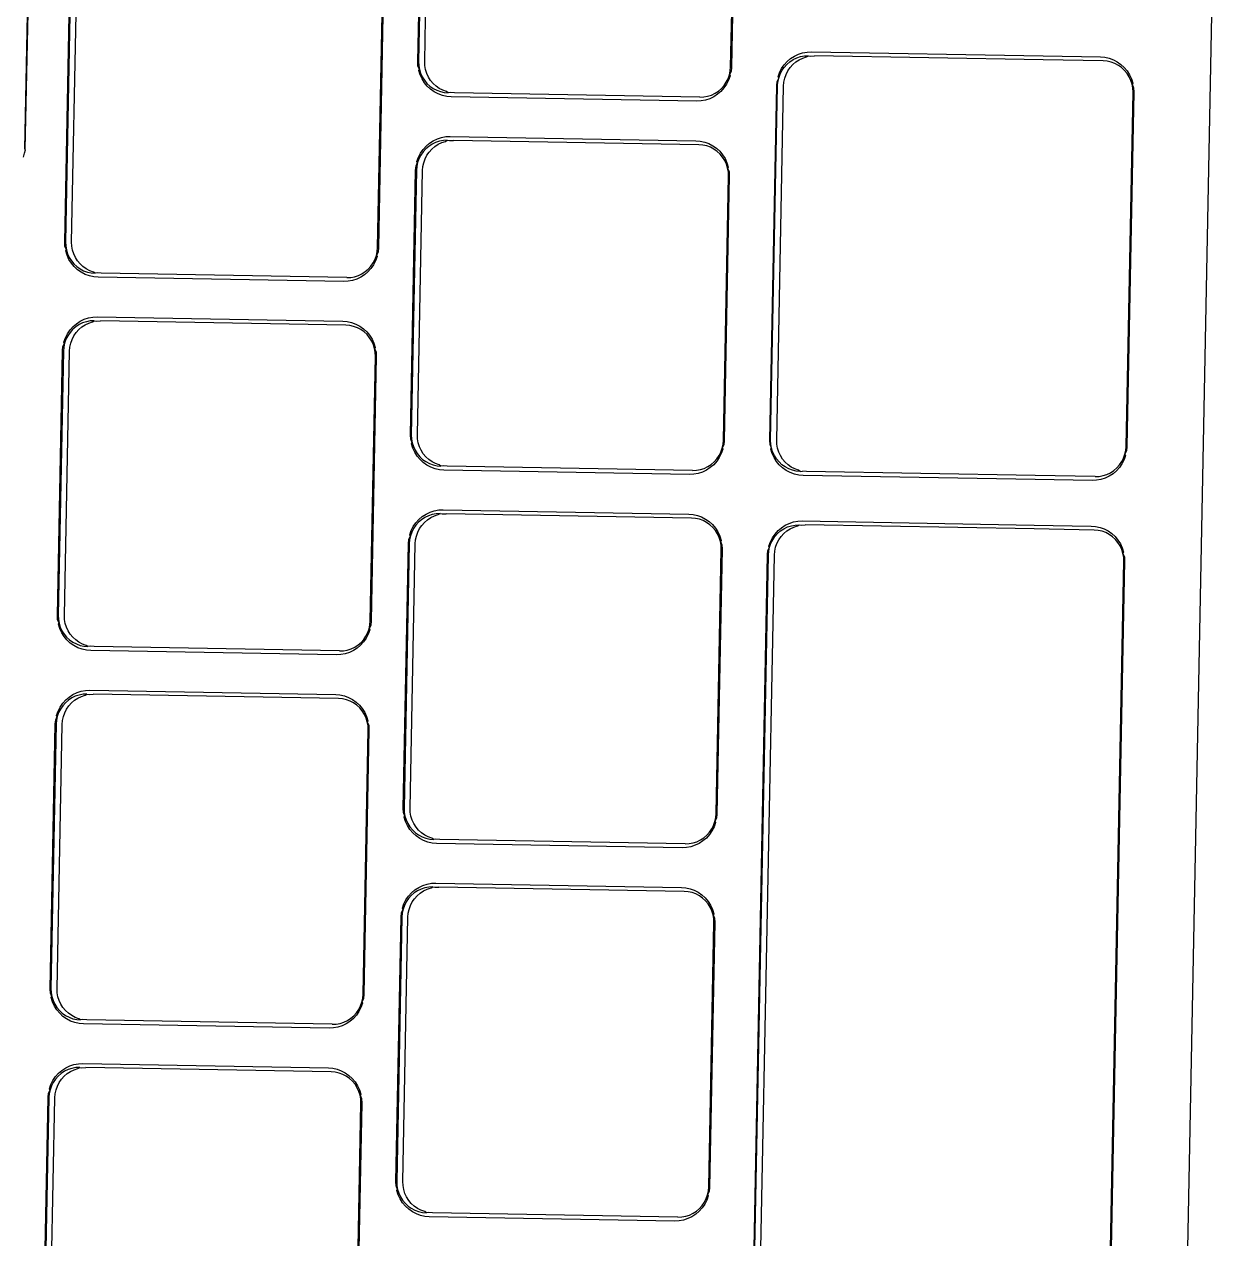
# Model space of a CAD drawing. Header units: millimetres. Extents: x 44692 to 174433, y -26273 to 14445.
# Drawn here: x 148827.9 to 148881.8, y -16442.6 to -16388.3 of the extents above; entities that cross this region are included whole.
import ezdxf

# ---------------------------------------------------------------- set-up
doc = ezdxf.new("R2010")
doc.units = ezdxf.units.MM
doc.header["$LTSCALE"] = 100
doc.layers.add('Muebles', color=112, linetype='Continuous')

msp = doc.modelspace()

# ---------------------------------------------------------------- linework, layer by layer
at = {"layer": 'Muebles'}
for p, q in [((148881.792, -16341.728), (148877.189, -16577.878)), ((148845.446, -16389.993), (148845.676, -16378.176)), ((148845.711, -16378.182), (148845.481, -16389.988)), ((148845.754, -16389.992), (148845.984, -16378.187)), ((148859.683, -16378.423), (148859.453, -16390.24)), ((148859.418, -16390.233), (148859.648, -16378.428)), ((148827.894, -16393.904), (148828.124, -16382.099)), ((148828.159, -16382.113), (148827.894, -16393.904)), ((148829.68, -16398.055), (148829.911, -16386.238)), ((148829.945, -16386.245), (148829.715, -16398.05)), ((148829.988, -16398.055), (148830.219, -16386.25)), ((148843.652, -16398.296), (148843.882, -16386.491)), ((148843.917, -16386.485), (148843.687, -16398.303)), ((148862.095, -16389.861), (148862.263, -16389.752)), ((148862.263, -16389.752), (148862.443, -16389.665)), ((148862.368, -16389.828), (148862.537, -16389.773)), ((148862.443, -16389.665), (148862.633, -16389.603)), ((148862.537, -16389.773), (148862.711, -16389.741)), ((148862.633, -16389.603), (148862.829, -16389.567)), ((148862.641, -16389.833), (148862.81, -16389.778)), ((148862.711, -16389.741), (148862.888, -16389.732)), ((148862.81, -16389.778), (148862.888, -16389.732)), ((148862.829, -16389.567), (148863.022, -16389.558)), ((148862.888, -16389.732), (148862.984, -16389.746)), ((148862.984, -16389.746), (148863.161, -16389.737)), ((148863.022, -16389.558), (148873.378, -16389.741)), ((148873.374, -16389.917), (148863.161, -16389.737)), ((148873.378, -16389.741), (148875.933, -16389.786)), ((148875.933, -16389.786), (148876.126, -16389.802)), ((148876.126, -16389.802), (148876.32, -16389.845)), ((148845.455, -16390.19), (148845.446, -16389.993)), ((148845.52, -16390.344), (148845.455, -16390.19)), ((148845.481, -16389.988), (148845.489, -16390.167)), ((148845.489, -16390.167), (148845.52, -16390.344)), ((148845.49, -16390.39), (148845.52, -16390.344)), ((148845.52, -16390.344), (148845.574, -16390.515)), ((148845.762, -16390.172), (148845.754, -16389.992)), ((148845.793, -16390.349), (148845.762, -16390.172)), ((148845.847, -16390.52), (148845.793, -16390.349)), ((148859.403, -16390.412), (148859.418, -16390.233)), ((148859.453, -16390.24), (148859.436, -16390.436)), ((148861.602, -16390.489), (148861.694, -16390.309)), ((148861.694, -16390.309), (148861.808, -16390.142)), ((148861.704, -16390.398), (148861.805, -16390.251)), ((148861.805, -16390.251), (148861.924, -16390.118)), ((148861.808, -16390.142), (148861.942, -16389.992)), ((148861.924, -16390.118), (148862.059, -16390.002)), ((148861.942, -16389.992), (148862.095, -16389.861)), ((148861.977, -16390.403), (148862.078, -16390.255)), ((148862.059, -16390.002), (148862.208, -16389.904)), ((148862.078, -16390.255), (148862.197, -16390.122)), ((148862.197, -16390.122), (148862.332, -16390.006)), ((148862.208, -16389.904), (148862.368, -16389.828)), ((148862.332, -16390.006), (148862.481, -16389.909)), ((148862.481, -16389.909), (148862.641, -16389.833)), ((148876.06, -16389.965), (148873.374, -16389.917)), ((148876.237, -16389.98), (148876.06, -16389.965)), ((148876.409, -16390.018), (148876.237, -16389.98)), ((148876.32, -16389.845), (148876.507, -16389.913)), ((148876.576, -16390.078), (148876.409, -16390.018)), ((148876.507, -16389.913), (148876.684, -16390.006)), ((148876.733, -16390.161), (148876.576, -16390.078)), ((148876.684, -16390.006), (148876.848, -16390.121)), ((148876.878, -16390.263), (148876.733, -16390.161)), ((148876.848, -16390.121), (148876.995, -16390.258)), ((148877.008, -16390.384), (148876.878, -16390.263)), ((148876.995, -16390.258), (148877.124, -16390.412)), ((148845.55, -16390.583), (148845.49, -16390.39)), ((148845.635, -16390.766), (148845.55, -16390.583)), ((148845.574, -16390.515), (148845.649, -16390.677)), ((148845.743, -16390.937), (148845.635, -16390.766)), ((148845.649, -16390.677), (148845.744, -16390.828)), ((148845.744, -16390.828), (148845.858, -16390.966)), ((148845.922, -16390.682), (148845.847, -16390.52)), ((148846.017, -16390.833), (148845.922, -16390.682)), ((148846.131, -16390.97), (148846.017, -16390.833)), ((148859.223, -16390.917), (148859.305, -16390.757)), ((148859.325, -16390.826), (148859.234, -16391.006)), ((148859.305, -16390.757), (148859.365, -16390.588)), ((148859.393, -16390.635), (148859.325, -16390.826)), ((148859.365, -16390.588), (148859.403, -16390.412)), ((148859.436, -16390.436), (148859.365, -16390.588)), ((148859.365, -16390.588), (148859.393, -16390.635)), ((148861.474, -16391.075), (148861.491, -16390.879)), ((148861.491, -16390.879), (148861.562, -16390.727)), ((148861.509, -16391.082), (148861.524, -16390.903)), ((148861.524, -16390.903), (148861.562, -16390.727)), ((148861.534, -16390.68), (148861.602, -16390.489)), ((148861.562, -16390.727), (148861.534, -16390.68)), ((148861.562, -16390.727), (148861.622, -16390.558)), ((148861.622, -16390.558), (148861.704, -16390.398)), ((148861.797, -16390.907), (148861.835, -16390.732)), ((148861.835, -16390.732), (148861.895, -16390.563)), ((148861.895, -16390.563), (148861.977, -16390.403)), ((148877.122, -16390.521), (148877.008, -16390.384)), ((148877.218, -16390.672), (148877.122, -16390.521)), ((148877.124, -16390.412), (148877.231, -16390.583)), ((148877.293, -16390.834), (148877.218, -16390.672)), ((148877.231, -16390.583), (148877.316, -16390.766)), ((148877.346, -16391.006), (148877.293, -16390.834)), ((148877.316, -16390.766), (148877.377, -16390.96)), ((148845.871, -16391.092), (148845.743, -16390.937)), ((148845.858, -16390.966), (148845.989, -16391.086)), ((148846.019, -16391.228), (148845.871, -16391.092)), ((148845.989, -16391.086), (148846.134, -16391.189)), ((148846.182, -16391.343), (148846.019, -16391.228)), ((148846.262, -16391.091), (148846.131, -16390.97)), ((148846.134, -16391.189), (148846.291, -16391.271)), ((148846.359, -16391.436), (148846.182, -16391.343)), ((148846.407, -16391.194), (148846.262, -16391.091)), ((148846.291, -16391.271), (148846.457, -16391.332)), ((148846.546, -16391.504), (148846.359, -16391.436)), ((148846.564, -16391.276), (148846.407, -16391.194)), ((148846.457, -16391.332), (148846.63, -16391.37)), ((148846.73, -16391.336), (148846.564, -16391.276)), ((148846.63, -16391.37), (148846.806, -16391.385)), ((148846.806, -16391.385), (148846.73, -16391.336)), ((148846.903, -16391.375), (148846.806, -16391.385)), ((148847.079, -16391.389), (148846.903, -16391.375)), ((148858.039, -16391.583), (148847.079, -16391.389)), ((148858.559, -16391.487), (148858.719, -16391.411)), ((148858.719, -16391.411), (148858.868, -16391.314)), ((148858.985, -16391.323), (148858.832, -16391.454)), ((148858.868, -16391.314), (148859.003, -16391.197)), ((148859.119, -16391.173), (148858.985, -16391.323)), ((148859.003, -16391.197), (148859.122, -16391.064)), ((148859.234, -16391.006), (148859.119, -16391.173)), ((148859.122, -16391.064), (148859.223, -16390.917)), ((148861.166, -16406.908), (148861.474, -16391.075)), ((148861.201, -16406.903), (148861.509, -16391.082)), ((148861.474, -16406.907), (148861.782, -16391.087)), ((148861.782, -16391.087), (148861.797, -16390.907)), ((148877.077, -16407.183), (148877.385, -16391.362)), ((148877.421, -16391.357), (148877.112, -16407.189)), ((148877.377, -16390.96), (148877.346, -16391.006)), ((148877.377, -16391.182), (148877.346, -16391.006)), ((148877.346, -16391.006), (148877.412, -16391.16)), ((148877.385, -16391.362), (148877.377, -16391.182)), ((148877.412, -16391.16), (148877.421, -16391.357)), ((148846.741, -16391.547), (148846.546, -16391.504)), ((148846.934, -16391.563), (148846.741, -16391.547)), ((148857.905, -16391.757), (148846.934, -16391.563)), ((148858.098, -16391.748), (148857.905, -16391.757)), ((148858.039, -16391.583), (148858.216, -16391.574)), ((148858.294, -16391.712), (148858.098, -16391.748)), ((148858.216, -16391.574), (148858.39, -16391.542)), ((148858.484, -16391.65), (148858.294, -16391.712)), ((148858.39, -16391.542), (148858.559, -16391.487)), ((148858.664, -16391.564), (148858.484, -16391.65)), ((148858.832, -16391.454), (148858.664, -16391.564)), ((148845.972, -16393.639), (148846.139, -16393.53)), ((148846.245, -16393.606), (148846.085, -16393.683)), ((148846.139, -16393.53), (148846.32, -16393.443)), ((148846.414, -16393.551), (148846.245, -16393.606)), ((148846.32, -16393.443), (148846.51, -16393.382)), ((148846.358, -16393.687), (148846.518, -16393.611)), ((148846.588, -16393.519), (148846.414, -16393.551)), ((148846.51, -16393.382), (148846.706, -16393.346)), ((148846.518, -16393.611), (148846.687, -16393.556)), ((148846.765, -16393.511), (148846.588, -16393.519)), ((148846.687, -16393.556), (148846.765, -16393.511)), ((148846.706, -16393.346), (148846.899, -16393.336)), ((148846.765, -16393.511), (148846.861, -16393.524)), ((148846.861, -16393.524), (148847.038, -16393.515)), ((148846.899, -16393.336), (148857.87, -16393.53)), ((148857.998, -16393.709), (148847.038, -16393.515)), ((148857.87, -16393.53), (148858.063, -16393.546)), ((148858.063, -16393.546), (148858.258, -16393.589)), ((148858.258, -16393.589), (148858.445, -16393.657)), ((148827.841, -16394.259), (148827.879, -16394.083)), ((148827.879, -16394.083), (148827.929, -16393.936)), ((148827.929, -16393.936), (148827.894, -16393.904)), ((148845.479, -16394.267), (148845.57, -16394.087)), ((148845.57, -16394.087), (148845.685, -16393.92)), ((148845.682, -16394.029), (148845.581, -16394.176)), ((148845.801, -16393.896), (148845.682, -16394.029)), ((148845.685, -16393.92), (148845.819, -16393.77)), ((148845.936, -16393.78), (148845.801, -16393.896)), ((148845.819, -16393.77), (148845.972, -16393.639)), ((148845.854, -16394.181), (148845.955, -16394.034)), ((148846.085, -16393.683), (148845.936, -16393.78)), ((148845.955, -16394.034), (148846.074, -16393.901)), ((148846.074, -16393.901), (148846.209, -16393.785)), ((148846.209, -16393.785), (148846.358, -16393.687)), ((148858.174, -16393.724), (148857.998, -16393.709)), ((148858.347, -16393.762), (148858.174, -16393.724)), ((148858.513, -16393.822), (148858.347, -16393.762)), ((148858.445, -16393.657), (148858.622, -16393.75)), ((148858.67, -16393.905), (148858.513, -16393.822)), ((148858.622, -16393.75), (148858.785, -16393.865)), ((148858.815, -16394.007), (148858.67, -16393.905)), ((148858.785, -16393.865), (148858.933, -16394.002)), ((148858.946, -16394.128), (148858.815, -16394.007)), ((148858.933, -16394.002), (148859.061, -16394.156)), ((148859.06, -16394.265), (148858.946, -16394.128)), ((148859.061, -16394.156), (148859.169, -16394.327)), ((148845.351, -16394.853), (148845.368, -16394.657)), ((148845.368, -16394.657), (148845.439, -16394.505)), ((148845.401, -16394.681), (148845.386, -16394.86)), ((148845.439, -16394.505), (148845.401, -16394.681)), ((148845.411, -16394.458), (148845.479, -16394.267)), ((148845.439, -16394.505), (148845.411, -16394.458)), ((148845.499, -16394.336), (148845.439, -16394.505)), ((148845.581, -16394.176), (148845.499, -16394.336)), ((148845.659, -16394.865), (148845.674, -16394.686)), ((148845.674, -16394.686), (148845.712, -16394.51)), ((148845.712, -16394.51), (148845.772, -16394.341)), ((148845.772, -16394.341), (148845.854, -16394.181)), ((148859.155, -16394.416), (148859.06, -16394.265)), ((148859.23, -16394.578), (148859.155, -16394.416)), ((148859.169, -16394.327), (148859.254, -16394.51)), ((148859.284, -16394.75), (148859.23, -16394.578)), ((148859.254, -16394.51), (148859.314, -16394.704)), ((148845.121, -16406.671), (148845.351, -16394.853)), ((148845.386, -16394.86), (148845.156, -16406.665)), ((148845.429, -16406.67), (148845.659, -16394.865)), ((148859.093, -16406.911), (148859.323, -16395.106)), ((148859.358, -16395.101), (148859.128, -16406.918)), ((148859.314, -16394.704), (148859.284, -16394.75)), ((148859.315, -16394.926), (148859.284, -16394.75)), ((148859.284, -16394.75), (148859.349, -16394.904)), ((148859.323, -16395.106), (148859.315, -16394.926)), ((148859.349, -16394.904), (148859.358, -16395.101)), ((148829.689, -16398.252), (148829.68, -16398.055)), ((148829.754, -16398.406), (148829.689, -16398.252)), ((148829.715, -16398.05), (148829.723, -16398.23)), ((148829.723, -16398.23), (148829.754, -16398.406)), ((148829.724, -16398.452), (148829.754, -16398.406)), ((148829.785, -16398.646), (148829.724, -16398.452)), ((148829.754, -16398.406), (148829.808, -16398.578)), ((148829.996, -16398.234), (148829.988, -16398.055)), ((148830.028, -16398.411), (148829.996, -16398.234)), ((148830.081, -16398.582), (148830.028, -16398.411)), ((148843.599, -16398.651), (148843.637, -16398.475)), ((148843.671, -16398.499), (148843.599, -16398.651)), ((148843.637, -16398.475), (148843.652, -16398.296)), ((148843.687, -16398.303), (148843.671, -16398.499)), ((148829.869, -16398.829), (148829.785, -16398.646)), ((148829.808, -16398.578), (148829.883, -16398.74)), ((148829.977, -16399), (148829.869, -16398.829)), ((148829.883, -16398.74), (148829.978, -16398.891)), ((148830.106, -16399.154), (148829.977, -16399)), ((148829.978, -16398.891), (148830.092, -16399.028)), ((148830.156, -16398.745), (148830.081, -16398.582)), ((148830.092, -16399.028), (148830.223, -16399.149)), ((148830.251, -16398.896), (148830.156, -16398.745)), ((148830.365, -16399.033), (148830.251, -16398.896)), ((148830.496, -16399.154), (148830.365, -16399.033)), ((148843.357, -16399.127), (148843.458, -16398.979)), ((148843.458, -16398.979), (148843.539, -16398.82)), ((148843.56, -16398.889), (148843.468, -16399.069)), ((148843.539, -16398.82), (148843.599, -16398.651)), ((148843.628, -16398.698), (148843.56, -16398.889)), ((148843.599, -16398.651), (148843.628, -16398.698)), ((148830.253, -16399.291), (148830.106, -16399.154)), ((148830.223, -16399.149), (148830.368, -16399.251)), ((148830.416, -16399.406), (148830.253, -16399.291)), ((148830.368, -16399.251), (148830.525, -16399.334)), ((148830.593, -16399.499), (148830.416, -16399.406)), ((148830.641, -16399.256), (148830.496, -16399.154)), ((148830.525, -16399.334), (148830.691, -16399.394)), ((148830.781, -16399.567), (148830.593, -16399.499)), ((148830.798, -16399.338), (148830.641, -16399.256)), ((148830.691, -16399.394), (148830.864, -16399.432)), ((148830.975, -16399.61), (148830.781, -16399.567)), ((148830.964, -16399.399), (148830.798, -16399.338)), ((148830.864, -16399.432), (148831.04, -16399.447)), ((148831.04, -16399.447), (148830.964, -16399.399)), ((148831.137, -16399.437), (148831.04, -16399.447)), ((148831.313, -16399.452), (148831.137, -16399.437)), ((148842.274, -16399.645), (148831.313, -16399.452)), ((148842.624, -16399.605), (148842.793, -16399.55)), ((148842.793, -16399.55), (148842.953, -16399.473)), ((148843.067, -16399.517), (148842.899, -16399.626)), ((148842.953, -16399.473), (148843.102, -16399.376)), ((148843.219, -16399.386), (148843.067, -16399.517)), ((148843.102, -16399.376), (148843.237, -16399.26)), ((148843.354, -16399.236), (148843.219, -16399.386)), ((148843.237, -16399.26), (148843.357, -16399.127)), ((148843.468, -16399.069), (148843.354, -16399.236)), ((148831.168, -16399.626), (148830.975, -16399.61)), ((148842.139, -16399.82), (148831.168, -16399.626)), ((148842.333, -16399.81), (148842.139, -16399.82)), ((148842.274, -16399.645), (148842.45, -16399.637)), ((148842.529, -16399.774), (148842.333, -16399.81)), ((148842.45, -16399.637), (148842.624, -16399.605)), ((148842.718, -16399.713), (148842.529, -16399.774)), ((148842.899, -16399.626), (148842.718, -16399.713)), ((148830.053, -16401.833), (148830.206, -16401.702)), ((148830.319, -16401.745), (148830.17, -16401.842)), ((148830.206, -16401.702), (148830.374, -16401.592)), ((148830.48, -16401.669), (148830.319, -16401.745)), ((148830.374, -16401.592), (148830.554, -16401.506)), ((148830.443, -16401.847), (148830.592, -16401.75)), ((148830.648, -16401.614), (148830.48, -16401.669)), ((148830.554, -16401.506), (148830.744, -16401.444)), ((148830.592, -16401.75), (148830.753, -16401.673)), ((148830.822, -16401.582), (148830.648, -16401.614)), ((148830.744, -16401.444), (148830.94, -16401.408)), ((148830.753, -16401.673), (148830.921, -16401.619)), ((148830.999, -16401.573), (148830.822, -16401.582)), ((148830.921, -16401.619), (148830.999, -16401.573)), ((148830.94, -16401.408), (148831.133, -16401.399)), ((148830.999, -16401.573), (148831.095, -16401.587)), ((148831.095, -16401.587), (148831.272, -16401.578)), ((148831.133, -16401.399), (148842.105, -16401.592)), ((148842.232, -16401.771), (148831.272, -16401.578)), ((148842.105, -16401.592), (148842.298, -16401.609)), ((148842.298, -16401.609), (148842.492, -16401.652)), ((148842.492, -16401.652), (148842.679, -16401.72)), ((148842.679, -16401.72), (148842.856, -16401.813)), ((148829.713, -16402.33), (148829.805, -16402.15)), ((148829.815, -16402.239), (148829.734, -16402.399)), ((148829.805, -16402.15), (148829.919, -16401.983)), ((148829.916, -16402.092), (148829.815, -16402.239)), ((148830.035, -16401.959), (148829.916, -16402.092)), ((148829.919, -16401.983), (148830.053, -16401.833)), ((148830.007, -16402.404), (148830.088, -16402.244)), ((148830.17, -16401.842), (148830.035, -16401.959)), ((148830.088, -16402.244), (148830.189, -16402.096)), ((148830.189, -16402.096), (148830.308, -16401.963)), ((148830.308, -16401.963), (148830.443, -16401.847)), ((148842.409, -16401.786), (148842.232, -16401.771)), ((148842.581, -16401.824), (148842.409, -16401.786)), ((148842.748, -16401.885), (148842.581, -16401.824)), ((148842.905, -16401.967), (148842.748, -16401.885)), ((148842.856, -16401.813), (148843.02, -16401.928)), ((148843.05, -16402.07), (148842.905, -16401.967)), ((148843.02, -16401.928), (148843.167, -16402.064)), ((148843.18, -16402.19), (148843.05, -16402.07)), ((148843.167, -16402.064), (148843.296, -16402.219)), ((148843.294, -16402.328), (148843.18, -16402.19)), ((148843.296, -16402.219), (148843.403, -16402.39)), ((148829.585, -16402.916), (148829.602, -16402.72)), ((148829.602, -16402.72), (148829.673, -16402.568)), ((148829.635, -16402.744), (148829.62, -16402.923)), ((148829.673, -16402.568), (148829.635, -16402.744)), ((148829.645, -16402.521), (148829.713, -16402.33)), ((148829.673, -16402.568), (148829.645, -16402.521)), ((148829.734, -16402.399), (148829.673, -16402.568)), ((148829.893, -16402.927), (148829.908, -16402.748)), ((148829.908, -16402.748), (148829.946, -16402.573)), ((148829.946, -16402.573), (148830.007, -16402.404)), ((148843.39, -16402.479), (148843.294, -16402.328)), ((148843.465, -16402.641), (148843.39, -16402.479)), ((148843.403, -16402.39), (148843.488, -16402.573)), ((148843.518, -16402.812), (148843.465, -16402.641)), ((148843.488, -16402.573), (148843.548, -16402.766)), ((148843.548, -16402.766), (148843.518, -16402.812)), ((148843.549, -16402.989), (148843.518, -16402.812)), ((148843.518, -16402.812), (148843.584, -16402.966)), ((148829.355, -16414.733), (148829.585, -16402.916)), ((148829.62, -16402.923), (148829.39, -16414.728)), ((148829.663, -16414.733), (148829.893, -16402.927)), ((148843.327, -16414.974), (148843.557, -16403.168)), ((148843.592, -16403.163), (148843.362, -16414.98)), ((148843.557, -16403.168), (148843.549, -16402.989)), ((148843.584, -16402.966), (148843.592, -16403.163)), ((148845.13, -16406.868), (148845.121, -16406.671)), ((148845.195, -16407.022), (148845.13, -16406.868)), ((148845.156, -16406.665), (148845.164, -16406.845)), ((148845.164, -16406.845), (148845.195, -16407.022)), ((148845.165, -16407.067), (148845.195, -16407.022)), ((148845.225, -16407.261), (148845.165, -16407.067)), ((148845.195, -16407.022), (148845.249, -16407.193)), ((148845.437, -16406.85), (148845.429, -16406.67)), ((148845.468, -16407.026), (148845.437, -16406.85)), ((148845.522, -16407.197), (148845.468, -16407.026)), ((148859.04, -16407.266), (148859.078, -16407.09)), ((148859.111, -16407.114), (148859.04, -16407.266)), ((148859.078, -16407.09), (148859.093, -16406.911)), ((148859.128, -16406.918), (148859.111, -16407.114)), ((148861.175, -16407.105), (148861.166, -16406.908)), ((148861.24, -16407.259), (148861.175, -16407.105)), ((148861.209, -16407.082), (148861.201, -16406.903)), ((148861.24, -16407.259), (148861.209, -16407.082)), ((148861.482, -16407.087), (148861.474, -16406.907)), ((148861.513, -16407.264), (148861.482, -16407.087)), ((148845.31, -16407.444), (148845.225, -16407.261)), ((148845.249, -16407.193), (148845.324, -16407.355)), ((148845.418, -16407.615), (148845.31, -16407.444)), ((148845.324, -16407.355), (148845.419, -16407.506)), ((148845.546, -16407.769), (148845.418, -16407.615)), ((148845.419, -16407.506), (148845.533, -16407.643)), ((148845.597, -16407.36), (148845.522, -16407.197)), ((148845.533, -16407.643), (148845.664, -16407.764)), ((148845.692, -16407.511), (148845.597, -16407.36)), ((148845.806, -16407.648), (148845.692, -16407.511)), ((148845.937, -16407.769), (148845.806, -16407.648)), ((148858.908, -16407.684), (148858.794, -16407.851)), ((148858.797, -16407.742), (148858.898, -16407.595)), ((148858.898, -16407.595), (148858.98, -16407.435)), ((148859, -16407.504), (148858.908, -16407.684)), ((148858.98, -16407.435), (148859.04, -16407.266)), ((148859.068, -16407.313), (148859, -16407.504)), ((148859.04, -16407.266), (148859.068, -16407.313)), ((148861.21, -16407.305), (148861.24, -16407.259)), ((148861.27, -16407.498), (148861.21, -16407.305)), ((148861.293, -16407.43), (148861.24, -16407.259)), ((148861.355, -16407.682), (148861.27, -16407.498)), ((148861.369, -16407.592), (148861.293, -16407.43)), ((148861.462, -16407.852), (148861.355, -16407.682)), ((148861.464, -16407.743), (148861.369, -16407.592)), ((148861.566, -16407.435), (148861.513, -16407.264)), ((148861.642, -16407.597), (148861.566, -16407.435)), ((148861.737, -16407.748), (148861.642, -16407.597)), ((148876.883, -16407.866), (148876.964, -16407.706)), ((148876.964, -16407.706), (148877.024, -16407.537)), ((148877.053, -16407.584), (148876.985, -16407.775)), ((148877.024, -16407.537), (148877.062, -16407.362)), ((148877.095, -16407.386), (148877.024, -16407.537)), ((148877.024, -16407.537), (148877.053, -16407.584)), ((148877.062, -16407.362), (148877.077, -16407.183)), ((148877.112, -16407.189), (148877.095, -16407.386)), ((148845.694, -16407.906), (148845.546, -16407.769)), ((148845.664, -16407.764), (148845.809, -16407.866)), ((148845.857, -16408.021), (148845.694, -16407.906)), ((148845.809, -16407.866), (148845.966, -16407.949)), ((148846.034, -16408.114), (148845.857, -16408.021)), ((148846.082, -16407.871), (148845.937, -16407.769)), ((148845.966, -16407.949), (148846.132, -16408.009)), ((148846.221, -16408.182), (148846.034, -16408.114)), ((148846.239, -16407.954), (148846.082, -16407.871)), ((148846.132, -16408.009), (148846.305, -16408.048)), ((148846.416, -16408.225), (148846.221, -16408.182)), ((148846.405, -16408.014), (148846.239, -16407.954)), ((148846.305, -16408.048), (148846.481, -16408.062)), ((148846.481, -16408.062), (148846.405, -16408.014)), ((148846.608, -16408.241), (148846.416, -16408.225)), ((148846.578, -16408.052), (148846.481, -16408.062)), ((148846.754, -16408.067), (148846.578, -16408.052)), ((148857.58, -16408.435), (148846.608, -16408.241)), ((148857.714, -16408.261), (148846.754, -16408.067)), ((148857.714, -16408.261), (148857.891, -16408.252)), ((148857.891, -16408.252), (148858.065, -16408.22)), ((148858.065, -16408.22), (148858.234, -16408.165)), ((148858.339, -16408.241), (148858.159, -16408.328)), ((148858.234, -16408.165), (148858.394, -16408.088)), ((148858.507, -16408.132), (148858.339, -16408.241)), ((148858.394, -16408.088), (148858.543, -16407.991)), ((148858.66, -16408.001), (148858.507, -16408.132)), ((148858.543, -16407.991), (148858.678, -16407.875)), ((148858.794, -16407.851), (148858.66, -16408.001)), ((148858.678, -16407.875), (148858.797, -16407.742)), ((148861.591, -16408.007), (148861.462, -16407.852)), ((148861.578, -16407.881), (148861.464, -16407.743)), ((148861.708, -16408.001), (148861.578, -16407.881)), ((148861.738, -16408.143), (148861.591, -16408.007)), ((148861.853, -16408.104), (148861.708, -16408.001)), ((148861.851, -16407.885), (148861.737, -16407.748)), ((148861.902, -16408.258), (148861.738, -16408.143)), ((148861.981, -16408.006), (148861.851, -16407.885)), ((148862.011, -16408.186), (148861.853, -16408.104)), ((148862.079, -16408.351), (148861.902, -16408.258)), ((148862.127, -16408.109), (148861.981, -16408.006)), ((148862.177, -16408.247), (148862.011, -16408.186)), ((148862.284, -16408.191), (148862.127, -16408.109)), ((148862.35, -16408.285), (148862.177, -16408.247)), ((148862.45, -16408.252), (148862.284, -16408.191)), ((148862.526, -16408.3), (148862.45, -16408.252)), ((148876.378, -16408.36), (148876.527, -16408.263)), ((148876.527, -16408.263), (148876.662, -16408.147)), ((148876.779, -16408.122), (148876.644, -16408.272)), ((148876.662, -16408.147), (148876.781, -16408.014)), ((148876.893, -16407.956), (148876.779, -16408.122)), ((148876.781, -16408.014), (148876.883, -16407.866)), ((148876.985, -16407.775), (148876.893, -16407.956)), ((148857.773, -16408.425), (148857.58, -16408.435)), ((148857.969, -16408.389), (148857.773, -16408.425)), ((148858.159, -16408.328), (148857.969, -16408.389)), ((148862.266, -16408.419), (148862.079, -16408.351)), ((148862.46, -16408.462), (148862.266, -16408.419)), ((148862.526, -16408.3), (148862.35, -16408.285)), ((148862.653, -16408.479), (148862.46, -16408.462)), ((148862.526, -16408.3), (148862.623, -16408.29)), ((148862.799, -16408.304), (148862.623, -16408.29)), ((148873.009, -16408.661), (148862.653, -16408.479)), ((148873.012, -16408.485), (148862.799, -16408.304)), ((148875.564, -16408.706), (148873.009, -16408.661)), ((148875.699, -16408.532), (148873.012, -16408.485)), ((148875.757, -16408.697), (148875.564, -16408.706)), ((148875.699, -16408.532), (148875.875, -16408.523)), ((148875.953, -16408.661), (148875.757, -16408.697)), ((148875.875, -16408.523), (148876.049, -16408.491)), ((148876.143, -16408.599), (148875.953, -16408.661)), ((148876.049, -16408.491), (148876.218, -16408.437)), ((148876.324, -16408.513), (148876.143, -16408.599)), ((148876.218, -16408.437), (148876.378, -16408.36)), ((148876.492, -16408.403), (148876.324, -16408.513)), ((148876.644, -16408.272), (148876.492, -16408.403)), ((148845.494, -16410.448), (148845.647, -16410.317)), ((148845.76, -16410.36), (148845.611, -16410.458)), ((148845.647, -16410.317), (148845.814, -16410.208)), ((148845.92, -16410.284), (148845.76, -16410.36)), ((148845.814, -16410.208), (148845.995, -16410.121)), ((148845.884, -16410.462), (148846.033, -16410.365)), ((148846.089, -16410.229), (148845.92, -16410.284)), ((148845.995, -16410.121), (148846.185, -16410.059)), ((148846.033, -16410.365), (148846.193, -16410.288)), ((148846.263, -16410.197), (148846.089, -16410.229)), ((148846.185, -16410.059), (148846.381, -16410.023)), ((148846.193, -16410.288), (148846.362, -16410.234)), ((148846.439, -16410.188), (148846.263, -16410.197)), ((148846.362, -16410.234), (148846.439, -16410.188)), ((148846.381, -16410.023), (148846.574, -16410.014)), ((148846.439, -16410.188), (148846.536, -16410.202)), ((148846.536, -16410.202), (148846.712, -16410.193)), ((148846.574, -16410.014), (148857.545, -16410.208)), ((148857.673, -16410.386), (148846.712, -16410.193)), ((148857.545, -16410.208), (148857.738, -16410.224)), ((148857.849, -16410.401), (148857.673, -16410.386)), ((148857.738, -16410.224), (148857.933, -16410.267)), ((148858.022, -16410.439), (148857.849, -16410.401)), ((148857.933, -16410.267), (148858.12, -16410.335)), ((148858.12, -16410.335), (148858.297, -16410.428)), ((148858.297, -16410.428), (148858.46, -16410.543)), ((148845.085, -16411.136), (148845.153, -16410.945)), ((148845.153, -16410.945), (148845.245, -16410.765)), ((148845.255, -16410.854), (148845.174, -16411.014)), ((148845.245, -16410.765), (148845.359, -16410.598)), ((148845.357, -16410.707), (148845.255, -16410.854)), ((148845.476, -16410.574), (148845.357, -16410.707)), ((148845.359, -16410.598), (148845.494, -16410.448)), ((148845.447, -16411.019), (148845.529, -16410.859)), ((148845.611, -16410.458), (148845.476, -16410.574)), ((148845.529, -16410.859), (148845.63, -16410.711)), ((148845.63, -16410.711), (148845.749, -16410.578)), ((148845.749, -16410.578), (148845.884, -16410.462)), ((148858.188, -16410.5), (148858.022, -16410.439)), ((148858.345, -16410.582), (148858.188, -16410.5)), ((148858.49, -16410.685), (148858.345, -16410.582)), ((148858.46, -16410.543), (148858.608, -16410.679)), ((148858.621, -16410.806), (148858.49, -16410.685)), ((148858.608, -16410.679), (148858.736, -16410.834)), ((148858.735, -16410.943), (148858.621, -16410.806)), ((148858.83, -16411.094), (148858.735, -16410.943)), ((148858.736, -16410.834), (148858.844, -16411.005)), ((148861.399, -16411.098), (148861.534, -16410.948)), ((148861.516, -16411.074), (148861.651, -16410.958)), ((148861.534, -16410.948), (148861.686, -16410.817)), ((148861.651, -16410.958), (148861.8, -16410.861)), ((148861.686, -16410.817), (148861.854, -16410.708)), ((148861.789, -16411.079), (148861.924, -16410.963)), ((148861.8, -16410.861), (148861.96, -16410.784)), ((148861.854, -16410.708), (148862.034, -16410.622)), ((148861.924, -16410.963), (148862.073, -16410.866)), ((148861.96, -16410.784), (148862.128, -16410.729)), ((148862.034, -16410.622), (148862.224, -16410.56)), ((148862.073, -16410.866), (148862.233, -16410.789)), ((148862.128, -16410.729), (148862.303, -16410.697)), ((148862.224, -16410.56), (148862.42, -16410.524)), ((148862.233, -16410.789), (148862.401, -16410.734)), ((148862.303, -16410.697), (148862.479, -16410.689)), ((148862.401, -16410.734), (148862.479, -16410.689)), ((148862.42, -16410.524), (148862.614, -16410.514)), ((148862.479, -16410.689), (148862.576, -16410.702)), ((148862.576, -16410.702), (148862.752, -16410.693)), ((148862.614, -16410.514), (148872.969, -16410.697)), ((148872.966, -16410.874), (148862.752, -16410.693)), ((148875.652, -16410.921), (148872.966, -16410.874)), ((148872.969, -16410.697), (148875.524, -16410.742)), ((148875.524, -16410.742), (148875.717, -16410.758)), ((148875.828, -16410.936), (148875.652, -16410.921)), ((148875.717, -16410.758), (148875.912, -16410.801)), ((148876.001, -16410.974), (148875.828, -16410.936)), ((148875.912, -16410.801), (148876.099, -16410.87)), ((148876.167, -16411.035), (148876.001, -16410.974)), ((148876.099, -16410.87), (148876.276, -16410.962)), ((148876.276, -16410.962), (148876.439, -16411.078)), ((148845.026, -16411.531), (148845.043, -16411.335)), ((148845.043, -16411.335), (148845.114, -16411.183)), ((148845.076, -16411.359), (148845.061, -16411.538)), ((148845.114, -16411.183), (148845.076, -16411.359)), ((148845.114, -16411.183), (148845.085, -16411.136)), ((148845.174, -16411.014), (148845.114, -16411.183)), ((148845.334, -16411.542), (148845.349, -16411.363)), ((148845.349, -16411.363), (148845.387, -16411.188)), ((148845.387, -16411.188), (148845.447, -16411.019)), ((148858.905, -16411.256), (148858.83, -16411.094)), ((148858.844, -16411.005), (148858.929, -16411.188)), ((148858.959, -16411.427), (148858.905, -16411.256)), ((148858.929, -16411.188), (148858.989, -16411.381)), ((148858.989, -16411.381), (148858.959, -16411.427)), ((148858.99, -16411.604), (148858.959, -16411.427)), ((148858.959, -16411.427), (148859.024, -16411.581)), ((148861.125, -16411.637), (148861.193, -16411.445)), ((148861.154, -16411.683), (148861.214, -16411.514)), ((148861.193, -16411.445), (148861.285, -16411.265)), ((148861.214, -16411.514), (148861.295, -16411.355)), ((148861.285, -16411.265), (148861.399, -16411.098)), ((148861.295, -16411.355), (148861.396, -16411.207)), ((148861.396, -16411.207), (148861.516, -16411.074)), ((148861.427, -16411.688), (148861.487, -16411.519)), ((148861.487, -16411.519), (148861.568, -16411.359)), ((148861.568, -16411.359), (148861.669, -16411.212)), ((148861.669, -16411.212), (148861.789, -16411.079)), ((148876.324, -16411.117), (148876.167, -16411.035)), ((148876.469, -16411.219), (148876.324, -16411.117)), ((148876.439, -16411.078), (148876.587, -16411.214)), ((148876.6, -16411.34), (148876.469, -16411.219)), ((148876.587, -16411.214), (148876.715, -16411.369)), ((148876.714, -16411.477), (148876.6, -16411.34)), ((148876.809, -16411.628), (148876.714, -16411.477)), ((148876.715, -16411.369), (148876.823, -16411.539)), ((148844.796, -16423.348), (148845.026, -16411.531)), ((148845.061, -16411.538), (148844.831, -16423.343)), ((148845.104, -16423.348), (148845.334, -16411.542)), ((148858.768, -16423.589), (148858.998, -16411.784)), ((148859.033, -16411.778), (148858.803, -16423.595)), ((148858.998, -16411.784), (148858.99, -16411.604)), ((148859.024, -16411.581), (148859.033, -16411.778)), ((148859.536, -16490.522), (148861.066, -16412.032)), ((148859.571, -16490.516), (148861.101, -16412.038)), ((148859.844, -16490.521), (148861.374, -16412.043)), ((148861.066, -16412.032), (148861.082, -16411.835)), ((148861.082, -16411.835), (148861.154, -16411.683)), ((148861.101, -16412.038), (148861.116, -16411.859)), ((148861.116, -16411.859), (148861.154, -16411.683)), ((148861.154, -16411.683), (148861.125, -16411.637)), ((148861.374, -16412.043), (148861.389, -16411.864)), ((148861.389, -16411.864), (148861.427, -16411.688)), ((148876.884, -16411.791), (148876.809, -16411.628)), ((148876.823, -16411.539), (148876.908, -16411.723)), ((148876.938, -16411.962), (148876.884, -16411.791)), ((148876.908, -16411.723), (148876.968, -16411.916)), ((148876.968, -16411.916), (148876.938, -16411.962)), ((148876.969, -16412.139), (148876.938, -16411.962)), ((148876.938, -16411.962), (148877.003, -16412.116)), ((148875.447, -16490.796), (148876.977, -16412.318)), ((148877.012, -16412.313), (148875.482, -16490.803)), ((148876.977, -16412.318), (148876.969, -16412.139)), ((148877.003, -16412.116), (148877.012, -16412.313)), ((148829.364, -16414.93), (148829.355, -16414.733)), ((148829.39, -16414.728), (148829.398, -16414.907)), ((148829.671, -16414.912), (148829.663, -16414.733)), ((148829.429, -16415.084), (148829.364, -16414.93)), ((148829.398, -16414.907), (148829.429, -16415.084)), ((148829.399, -16415.13), (148829.429, -16415.084)), ((148829.46, -16415.323), (148829.399, -16415.13)), ((148829.429, -16415.084), (148829.483, -16415.255)), ((148829.483, -16415.255), (148829.558, -16415.418)), ((148829.702, -16415.089), (148829.671, -16414.912)), ((148829.756, -16415.26), (148829.702, -16415.089)), ((148829.831, -16415.423), (148829.756, -16415.26)), ((148843.274, -16415.328), (148843.312, -16415.153)), ((148843.346, -16415.177), (148843.274, -16415.328)), ((148843.312, -16415.153), (148843.327, -16414.974)), ((148843.362, -16414.98), (148843.346, -16415.177)), ((148829.544, -16415.507), (148829.46, -16415.323)), ((148829.652, -16415.677), (148829.544, -16415.507)), ((148829.558, -16415.418), (148829.653, -16415.569)), ((148829.781, -16415.832), (148829.652, -16415.677)), ((148829.653, -16415.569), (148829.767, -16415.706)), ((148829.767, -16415.706), (148829.898, -16415.827)), ((148829.928, -16415.968), (148829.781, -16415.832)), ((148829.926, -16415.574), (148829.831, -16415.423)), ((148829.898, -16415.827), (148830.043, -16415.929)), ((148830.04, -16415.711), (148829.926, -16415.574)), ((148830.171, -16415.832), (148830.04, -16415.711)), ((148830.316, -16415.934), (148830.171, -16415.832)), ((148842.912, -16415.938), (148843.031, -16415.805)), ((148843.143, -16415.747), (148843.029, -16415.913)), ((148843.031, -16415.805), (148843.133, -16415.657)), ((148843.133, -16415.657), (148843.214, -16415.498)), ((148843.235, -16415.566), (148843.143, -16415.747)), ((148843.214, -16415.498), (148843.274, -16415.328)), ((148843.303, -16415.375), (148843.235, -16415.566)), ((148843.274, -16415.328), (148843.303, -16415.375)), ((148830.091, -16416.084), (148829.928, -16415.968)), ((148830.043, -16415.929), (148830.2, -16416.011)), ((148830.268, -16416.176), (148830.091, -16416.084)), ((148830.2, -16416.011), (148830.366, -16416.072)), ((148830.455, -16416.245), (148830.268, -16416.176)), ((148830.473, -16416.016), (148830.316, -16415.934)), ((148830.366, -16416.072), (148830.539, -16416.11)), ((148830.65, -16416.288), (148830.455, -16416.245)), ((148830.639, -16416.077), (148830.473, -16416.016)), ((148830.539, -16416.11), (148830.715, -16416.125)), ((148830.715, -16416.125), (148830.639, -16416.077)), ((148830.843, -16416.304), (148830.65, -16416.288)), ((148830.812, -16416.115), (148830.715, -16416.125)), ((148830.988, -16416.13), (148830.812, -16416.115)), ((148841.814, -16416.497), (148830.843, -16416.304)), ((148841.949, -16416.323), (148830.988, -16416.13)), ((148841.949, -16416.323), (148842.125, -16416.315)), ((148842.125, -16416.315), (148842.299, -16416.283)), ((148842.393, -16416.39), (148842.204, -16416.452)), ((148842.299, -16416.283), (148842.468, -16416.228)), ((148842.574, -16416.304), (148842.393, -16416.39)), ((148842.468, -16416.228), (148842.628, -16416.151)), ((148842.742, -16416.194), (148842.574, -16416.304)), ((148842.628, -16416.151), (148842.777, -16416.054)), ((148842.894, -16416.063), (148842.742, -16416.194)), ((148842.777, -16416.054), (148842.912, -16415.938)), ((148843.029, -16415.913), (148842.894, -16416.063)), ((148842.008, -16416.488), (148841.814, -16416.497)), ((148842.204, -16416.452), (148842.008, -16416.488)), ((148829.594, -16418.661), (148829.728, -16418.511)), ((148829.845, -16418.52), (148829.71, -16418.636)), ((148829.728, -16418.511), (148829.881, -16418.38)), ((148829.994, -16418.423), (148829.845, -16418.52)), ((148829.881, -16418.38), (148830.049, -16418.27)), ((148829.983, -16418.641), (148830.118, -16418.525)), ((148830.154, -16418.346), (148829.994, -16418.423)), ((148830.049, -16418.27), (148830.229, -16418.184)), ((148830.118, -16418.525), (148830.267, -16418.428)), ((148830.323, -16418.292), (148830.154, -16418.346)), ((148830.229, -16418.184), (148830.419, -16418.122)), ((148830.267, -16418.428), (148830.427, -16418.351)), ((148830.497, -16418.26), (148830.323, -16418.292)), ((148830.419, -16418.122), (148830.615, -16418.086)), ((148830.427, -16418.351), (148830.596, -16418.296)), ((148830.674, -16418.251), (148830.497, -16418.26)), ((148830.596, -16418.296), (148830.674, -16418.251)), ((148830.615, -16418.086), (148830.808, -16418.077)), ((148830.674, -16418.251), (148830.77, -16418.264)), ((148830.77, -16418.264), (148830.947, -16418.256)), ((148830.808, -16418.077), (148841.78, -16418.27)), ((148841.907, -16418.449), (148830.947, -16418.256)), ((148841.78, -16418.27), (148841.972, -16418.286)), ((148842.083, -16418.464), (148841.907, -16418.449)), ((148841.972, -16418.286), (148842.167, -16418.329)), ((148842.256, -16418.502), (148842.083, -16418.464)), ((148842.167, -16418.329), (148842.354, -16418.398)), ((148842.422, -16418.563), (148842.256, -16418.502)), ((148842.354, -16418.398), (148842.531, -16418.49)), ((148842.579, -16418.645), (148842.422, -16418.563)), ((148842.531, -16418.49), (148842.695, -16418.606)), ((148829.32, -16419.199), (148829.388, -16419.008)), ((148829.408, -16419.077), (148829.348, -16419.246)), ((148829.388, -16419.008), (148829.48, -16418.827)), ((148829.49, -16418.917), (148829.408, -16419.077)), ((148829.48, -16418.827), (148829.594, -16418.661)), ((148829.591, -16418.769), (148829.49, -16418.917)), ((148829.71, -16418.636), (148829.591, -16418.769)), ((148829.621, -16419.251), (148829.681, -16419.081)), ((148829.681, -16419.081), (148829.763, -16418.922)), ((148829.763, -16418.922), (148829.864, -16418.774)), ((148829.864, -16418.774), (148829.983, -16418.641)), ((148842.725, -16418.747), (148842.579, -16418.645)), ((148842.695, -16418.606), (148842.842, -16418.742)), ((148842.855, -16418.868), (148842.725, -16418.747)), ((148842.842, -16418.742), (148842.97, -16418.897)), ((148842.969, -16419.005), (148842.855, -16418.868)), ((148843.064, -16419.156), (148842.969, -16419.005)), ((148842.97, -16418.897), (148843.078, -16419.067)), ((148843.078, -16419.067), (148843.163, -16419.251)), ((148829.03, -16431.411), (148829.26, -16419.594)), ((148829.295, -16419.6), (148829.065, -16431.406)), ((148829.26, -16419.594), (148829.277, -16419.397)), ((148829.277, -16419.397), (148829.348, -16419.246)), ((148829.31, -16419.421), (148829.295, -16419.6)), ((148829.348, -16419.246), (148829.31, -16419.421)), ((148829.348, -16419.246), (148829.32, -16419.199)), ((148829.338, -16431.411), (148829.568, -16419.605)), ((148829.568, -16419.605), (148829.583, -16419.426)), ((148829.583, -16419.426), (148829.621, -16419.251)), ((148843.139, -16419.319), (148843.064, -16419.156)), ((148843.193, -16419.49), (148843.139, -16419.319)), ((148843.163, -16419.251), (148843.223, -16419.444)), ((148843.223, -16419.444), (148843.193, -16419.49)), ((148843.224, -16419.667), (148843.193, -16419.49)), ((148843.193, -16419.49), (148843.258, -16419.644)), ((148843.258, -16419.644), (148843.267, -16419.841)), ((148843.002, -16431.652), (148843.232, -16419.846)), ((148843.267, -16419.841), (148843.037, -16431.658)), ((148843.232, -16419.846), (148843.224, -16419.667)), ((148844.805, -16423.545), (148844.796, -16423.348)), ((148844.831, -16423.343), (148844.839, -16423.523)), ((148845.112, -16423.527), (148845.104, -16423.348)), ((148844.87, -16423.699), (148844.805, -16423.545)), ((148844.839, -16423.523), (148844.87, -16423.699)), ((148844.84, -16423.745), (148844.87, -16423.699)), ((148844.9, -16423.938), (148844.84, -16423.745)), ((148844.87, -16423.699), (148844.924, -16423.87)), ((148844.985, -16424.122), (148844.9, -16423.938)), ((148844.924, -16423.87), (148844.999, -16424.033)), ((148845.143, -16423.704), (148845.112, -16423.527)), ((148845.197, -16423.875), (148845.143, -16423.704)), ((148845.272, -16424.038), (148845.197, -16423.875)), ((148858.655, -16424.113), (148858.715, -16423.944)), ((148858.743, -16423.99), (148858.675, -16424.181)), ((148858.715, -16423.944), (148858.753, -16423.768)), ((148858.786, -16423.792), (148858.715, -16423.944)), ((148858.715, -16423.944), (148858.743, -16423.99)), ((148858.753, -16423.768), (148858.768, -16423.589)), ((148858.803, -16423.595), (148858.786, -16423.792)), ((148845.093, -16424.293), (148844.985, -16424.122)), ((148844.999, -16424.033), (148845.094, -16424.184)), ((148845.221, -16424.447), (148845.093, -16424.293)), ((148845.094, -16424.184), (148845.208, -16424.321)), ((148845.208, -16424.321), (148845.338, -16424.442)), ((148845.368, -16424.583), (148845.221, -16424.447)), ((148845.367, -16424.189), (148845.272, -16424.038)), ((148845.338, -16424.442), (148845.484, -16424.544)), ((148845.481, -16424.326), (148845.367, -16424.189)), ((148845.612, -16424.447), (148845.481, -16424.326)), ((148845.757, -16424.549), (148845.612, -16424.447)), ((148858.469, -16424.529), (148858.335, -16424.679)), ((148858.353, -16424.553), (148858.472, -16424.42)), ((148858.583, -16424.362), (148858.469, -16424.529)), ((148858.472, -16424.42), (148858.573, -16424.272)), ((148858.573, -16424.272), (148858.655, -16424.113)), ((148858.675, -16424.181), (148858.583, -16424.362)), ((148845.532, -16424.699), (148845.368, -16424.583)), ((148845.484, -16424.544), (148845.641, -16424.626)), ((148845.709, -16424.792), (148845.532, -16424.699)), ((148845.641, -16424.626), (148845.807, -16424.687)), ((148845.896, -16424.86), (148845.709, -16424.792)), ((148845.914, -16424.631), (148845.757, -16424.549)), ((148845.807, -16424.687), (148845.98, -16424.725)), ((148846.091, -16424.903), (148845.896, -16424.86)), ((148846.08, -16424.692), (148845.914, -16424.631)), ((148845.98, -16424.725), (148846.156, -16424.74)), ((148846.156, -16424.74), (148846.08, -16424.692)), ((148846.283, -16424.919), (148846.091, -16424.903)), ((148846.253, -16424.73), (148846.156, -16424.74)), ((148846.429, -16424.745), (148846.253, -16424.73)), ((148857.255, -16425.113), (148846.283, -16424.919)), ((148857.389, -16424.938), (148846.429, -16424.745)), ((148857.389, -16424.938), (148857.566, -16424.93)), ((148857.644, -16425.067), (148857.448, -16425.103)), ((148857.566, -16424.93), (148857.74, -16424.898)), ((148857.834, -16425.005), (148857.644, -16425.067)), ((148857.74, -16424.898), (148857.909, -16424.843)), ((148858.014, -16424.919), (148857.834, -16425.005)), ((148857.909, -16424.843), (148858.069, -16424.766)), ((148858.182, -16424.81), (148858.014, -16424.919)), ((148858.069, -16424.766), (148858.218, -16424.669)), ((148858.335, -16424.679), (148858.182, -16424.81)), ((148858.218, -16424.669), (148858.353, -16424.553)), ((148857.448, -16425.103), (148857.255, -16425.113)), ((148845.859, -16426.737), (148846.055, -16426.701)), ((148846.055, -16426.701), (148846.249, -16426.692)), ((148846.249, -16426.692), (148857.22, -16426.885)), ((148845.151, -16427.251), (148845.032, -16427.384)), ((148845.034, -16427.276), (148845.169, -16427.126)), ((148845.286, -16427.135), (148845.151, -16427.251)), ((148845.169, -16427.126), (148845.321, -16426.995)), ((148845.435, -16427.038), (148845.286, -16427.135)), ((148845.321, -16426.995), (148845.489, -16426.885)), ((148845.424, -16427.256), (148845.559, -16427.14)), ((148845.595, -16426.961), (148845.435, -16427.038)), ((148845.489, -16426.885), (148845.67, -16426.799)), ((148845.559, -16427.14), (148845.708, -16427.043)), ((148845.764, -16426.907), (148845.595, -16426.961)), ((148845.67, -16426.799), (148845.859, -16426.737)), ((148845.708, -16427.043), (148845.868, -16426.966)), ((148845.938, -16426.875), (148845.764, -16426.907)), ((148845.868, -16426.966), (148846.037, -16426.911)), ((148846.114, -16426.866), (148845.938, -16426.875)), ((148846.037, -16426.911), (148846.114, -16426.866)), ((148846.114, -16426.866), (148846.211, -16426.879)), ((148846.211, -16426.879), (148846.387, -16426.871)), ((148857.348, -16427.064), (148846.387, -16426.871)), ((148857.22, -16426.885), (148857.413, -16426.902)), ((148857.524, -16427.079), (148857.348, -16427.064)), ((148857.413, -16426.902), (148857.608, -16426.944)), ((148857.697, -16427.117), (148857.524, -16427.079)), ((148857.608, -16426.944), (148857.795, -16427.013)), ((148857.863, -16427.178), (148857.697, -16427.117)), ((148857.795, -16427.013), (148857.972, -16427.105)), ((148858.02, -16427.26), (148857.863, -16427.178)), ((148857.972, -16427.105), (148858.135, -16427.221)), ((148858.135, -16427.221), (148858.283, -16427.357)), ((148844.76, -16427.814), (148844.828, -16427.623)), ((148844.849, -16427.692), (148844.789, -16427.861)), ((148844.828, -16427.623), (148844.92, -16427.442)), ((148844.93, -16427.532), (148844.849, -16427.692)), ((148844.92, -16427.442), (148845.034, -16427.276)), ((148845.032, -16427.384), (148844.93, -16427.532)), ((148845.062, -16427.866), (148845.122, -16427.697)), ((148845.122, -16427.697), (148845.203, -16427.537)), ((148845.203, -16427.537), (148845.305, -16427.389)), ((148845.305, -16427.389), (148845.424, -16427.256)), ((148858.165, -16427.362), (148858.02, -16427.26)), ((148858.296, -16427.483), (148858.165, -16427.362)), ((148858.283, -16427.357), (148858.411, -16427.512)), ((148858.41, -16427.62), (148858.296, -16427.483)), ((148858.505, -16427.771), (148858.41, -16427.62)), ((148858.411, -16427.512), (148858.519, -16427.682)), ((148858.58, -16427.934), (148858.505, -16427.771)), ((148858.519, -16427.682), (148858.603, -16427.866)), ((148844.471, -16440.026), (148844.701, -16428.209)), ((148844.736, -16428.215), (148844.506, -16440.021)), ((148844.701, -16428.209), (148844.718, -16428.012)), ((148844.718, -16428.012), (148844.789, -16427.861)), ((148844.751, -16428.036), (148844.736, -16428.215)), ((148844.789, -16427.861), (148844.751, -16428.036)), ((148844.789, -16427.861), (148844.76, -16427.814)), ((148844.779, -16440.026), (148845.009, -16428.22)), ((148845.009, -16428.22), (148845.024, -16428.041)), ((148845.024, -16428.041), (148845.062, -16427.866)), ((148858.634, -16428.105), (148858.58, -16427.934)), ((148858.603, -16427.866), (148858.664, -16428.059)), ((148858.664, -16428.059), (148858.634, -16428.105)), ((148858.665, -16428.282), (148858.634, -16428.105)), ((148858.634, -16428.105), (148858.699, -16428.259)), ((148858.673, -16428.461), (148858.665, -16428.282)), ((148858.699, -16428.259), (148858.708, -16428.456)), ((148858.443, -16440.267), (148858.673, -16428.461)), ((148858.708, -16428.456), (148858.478, -16440.273)), ((148829.039, -16431.608), (148829.03, -16431.411)), ((148829.065, -16431.406), (148829.073, -16431.585)), ((148829.073, -16431.585), (148829.104, -16431.762)), ((148829.346, -16431.59), (148829.338, -16431.411)), ((148829.377, -16431.767), (148829.346, -16431.59)), ((148829.104, -16431.762), (148829.039, -16431.608)), ((148829.074, -16431.808), (148829.104, -16431.762)), ((148829.134, -16432.001), (148829.074, -16431.808)), ((148829.104, -16431.762), (148829.158, -16431.933)), ((148829.219, -16432.185), (148829.134, -16432.001)), ((148829.158, -16431.933), (148829.233, -16432.096)), ((148829.233, -16432.096), (148829.328, -16432.247)), ((148829.431, -16431.938), (148829.377, -16431.767)), ((148829.506, -16432.1), (148829.431, -16431.938)), ((148829.601, -16432.251), (148829.506, -16432.1)), ((148842.889, -16432.175), (148842.949, -16432.006)), ((148842.978, -16432.053), (148842.91, -16432.244)), ((148842.949, -16432.006), (148842.987, -16431.831)), ((148843.02, -16431.855), (148842.949, -16432.006)), ((148842.949, -16432.006), (148842.978, -16432.053)), ((148842.987, -16431.831), (148843.002, -16431.652)), ((148843.037, -16431.658), (148843.02, -16431.855)), ((148829.327, -16432.355), (148829.219, -16432.185)), ((148829.455, -16432.51), (148829.327, -16432.355)), ((148829.328, -16432.247), (148829.442, -16432.384)), ((148829.442, -16432.384), (148829.573, -16432.505)), ((148829.603, -16432.646), (148829.455, -16432.51)), ((148829.573, -16432.505), (148829.718, -16432.607)), ((148829.715, -16432.389), (148829.601, -16432.251)), ((148829.766, -16432.762), (148829.603, -16432.646)), ((148829.846, -16432.509), (148829.715, -16432.389)), ((148829.718, -16432.607), (148829.875, -16432.689)), ((148829.991, -16432.612), (148829.846, -16432.509)), ((148830.148, -16432.694), (148829.991, -16432.612)), ((148842.452, -16432.732), (148842.587, -16432.616)), ((148842.704, -16432.591), (148842.569, -16432.741)), ((148842.587, -16432.616), (148842.706, -16432.483)), ((148842.818, -16432.425), (148842.704, -16432.591)), ((148842.706, -16432.483), (148842.808, -16432.335)), ((148842.808, -16432.335), (148842.889, -16432.175)), ((148842.91, -16432.244), (148842.818, -16432.425)), ((148829.943, -16432.854), (148829.766, -16432.762)), ((148829.875, -16432.689), (148830.041, -16432.75)), ((148830.13, -16432.923), (148829.943, -16432.854)), ((148830.041, -16432.75), (148830.214, -16432.788)), ((148830.325, -16432.965), (148830.13, -16432.923)), ((148830.314, -16432.755), (148830.148, -16432.694)), ((148830.214, -16432.788), (148830.39, -16432.803)), ((148830.39, -16432.803), (148830.314, -16432.755)), ((148830.518, -16432.982), (148830.325, -16432.965)), ((148830.487, -16432.793), (148830.39, -16432.803)), ((148830.663, -16432.808), (148830.487, -16432.793)), ((148841.489, -16433.175), (148830.518, -16432.982)), ((148841.624, -16433.001), (148830.663, -16432.808)), ((148841.682, -16433.166), (148841.489, -16433.175)), ((148841.624, -16433.001), (148841.8, -16432.992)), ((148841.878, -16433.13), (148841.682, -16433.166)), ((148841.8, -16432.992), (148841.974, -16432.96)), ((148842.068, -16433.068), (148841.878, -16433.13)), ((148841.974, -16432.96), (148842.143, -16432.906)), ((148842.249, -16432.982), (148842.068, -16433.068)), ((148842.143, -16432.906), (148842.303, -16432.829)), ((148842.417, -16432.872), (148842.249, -16432.982)), ((148842.303, -16432.829), (148842.452, -16432.732)), ((148842.569, -16432.741), (148842.417, -16432.872)), ((148829.904, -16434.862), (148830.094, -16434.8)), ((148830.094, -16434.8), (148830.29, -16434.764)), ((148830.29, -16434.764), (148830.483, -16434.754)), ((148830.483, -16434.754), (148841.455, -16434.948)), ((148829.155, -16435.505), (148829.269, -16435.338)), ((148829.385, -16435.314), (148829.266, -16435.447)), ((148829.269, -16435.338), (148829.403, -16435.188)), ((148829.52, -16435.198), (148829.385, -16435.314)), ((148829.403, -16435.188), (148829.556, -16435.058)), ((148829.669, -16435.101), (148829.52, -16435.198)), ((148829.539, -16435.452), (148829.658, -16435.319)), ((148829.556, -16435.058), (148829.724, -16434.948)), ((148829.658, -16435.319), (148829.793, -16435.203)), ((148829.829, -16435.024), (148829.669, -16435.101)), ((148829.724, -16434.948), (148829.904, -16434.862)), ((148829.793, -16435.203), (148829.942, -16435.106)), ((148829.998, -16434.969), (148829.829, -16435.024)), ((148829.942, -16435.106), (148830.102, -16435.029)), ((148830.172, -16434.937), (148829.998, -16434.969)), ((148830.102, -16435.029), (148830.271, -16434.974)), ((148830.349, -16434.929), (148830.172, -16434.937)), ((148830.271, -16434.974), (148830.349, -16434.929)), ((148830.349, -16434.929), (148830.445, -16434.942)), ((148830.445, -16434.942), (148830.622, -16434.934)), ((148841.582, -16435.127), (148830.622, -16434.934)), ((148841.455, -16434.948), (148841.647, -16434.964)), ((148841.758, -16435.142), (148841.582, -16435.127)), ((148841.647, -16434.964), (148841.842, -16435.007)), ((148841.931, -16435.18), (148841.758, -16435.142)), ((148841.842, -16435.007), (148842.029, -16435.075)), ((148842.097, -16435.241), (148841.931, -16435.18)), ((148842.029, -16435.075), (148842.206, -16435.168)), ((148842.254, -16435.323), (148842.097, -16435.241)), ((148842.206, -16435.168), (148842.37, -16435.284)), ((148842.399, -16435.425), (148842.254, -16435.323)), ((148842.37, -16435.284), (148842.517, -16435.42)), ((148828.952, -16436.075), (148829.023, -16435.923)), ((148829.023, -16435.923), (148828.985, -16436.099)), ((148828.995, -16435.877), (148829.063, -16435.686)), ((148829.023, -16435.923), (148828.995, -16435.877)), ((148829.083, -16435.754), (148829.023, -16435.923)), ((148829.063, -16435.686), (148829.155, -16435.505)), ((148829.165, -16435.595), (148829.083, -16435.754)), ((148829.266, -16435.447), (148829.165, -16435.595)), ((148829.258, -16436.104), (148829.296, -16435.928)), ((148829.296, -16435.928), (148829.356, -16435.759)), ((148829.356, -16435.759), (148829.438, -16435.599)), ((148829.438, -16435.599), (148829.539, -16435.452)), ((148842.53, -16435.546), (148842.399, -16435.425)), ((148842.517, -16435.42), (148842.645, -16435.574)), ((148842.644, -16435.683), (148842.53, -16435.546)), ((148842.739, -16435.834), (148842.644, -16435.683)), ((148842.645, -16435.574), (148842.753, -16435.745)), ((148842.814, -16435.997), (148842.739, -16435.834)), ((148842.753, -16435.745), (148842.838, -16435.929)), ((148842.838, -16435.929), (148842.898, -16436.122)), ((148828.705, -16448.089), (148828.935, -16436.272)), ((148828.97, -16436.278), (148828.74, -16448.083)), ((148828.935, -16436.272), (148828.952, -16436.075)), ((148828.985, -16436.099), (148828.97, -16436.278)), ((148829.013, -16448.088), (148829.243, -16436.283)), ((148829.243, -16436.283), (148829.258, -16436.104)), ((148842.868, -16436.168), (148842.814, -16435.997)), ((148842.898, -16436.122), (148842.868, -16436.168)), ((148842.899, -16436.345), (148842.868, -16436.168)), ((148842.868, -16436.168), (148842.933, -16436.322)), ((148842.907, -16436.524), (148842.899, -16436.345)), ((148842.933, -16436.322), (148842.942, -16436.519)), ((148842.677, -16448.329), (148842.907, -16436.524)), ((148842.942, -16436.519), (148842.712, -16448.336)), ((148844.48, -16440.223), (148844.471, -16440.026)), ((148844.545, -16440.377), (148844.48, -16440.223)), ((148844.506, -16440.021), (148844.514, -16440.2)), ((148844.514, -16440.2), (148844.545, -16440.377)), ((148844.787, -16440.205), (148844.779, -16440.026)), ((148844.818, -16440.382), (148844.787, -16440.205)), ((148858.428, -16440.446), (148858.443, -16440.267)), ((148858.478, -16440.273), (148858.461, -16440.47)), ((148844.515, -16440.423), (148844.545, -16440.377)), ((148844.575, -16440.616), (148844.515, -16440.423)), ((148844.545, -16440.377), (148844.598, -16440.548)), ((148844.66, -16440.8), (148844.575, -16440.616)), ((148844.598, -16440.548), (148844.674, -16440.711)), ((148844.767, -16440.97), (148844.66, -16440.8)), ((148844.674, -16440.711), (148844.769, -16440.862)), ((148844.871, -16440.553), (148844.818, -16440.382)), ((148844.947, -16440.715), (148844.871, -16440.553)), ((148845.042, -16440.867), (148844.947, -16440.715)), ((148858.248, -16440.95), (148858.33, -16440.79)), ((148858.33, -16440.79), (148858.39, -16440.621)), ((148858.418, -16440.668), (148858.35, -16440.859)), ((148858.39, -16440.621), (148858.428, -16440.446)), ((148858.461, -16440.47), (148858.39, -16440.621)), ((148858.39, -16440.621), (148858.418, -16440.668)), ((148844.896, -16441.125), (148844.767, -16440.97)), ((148844.769, -16440.862), (148844.883, -16440.999)), ((148844.883, -16440.999), (148845.013, -16441.12)), ((148845.043, -16441.261), (148844.896, -16441.125)), ((148845.013, -16441.12), (148845.158, -16441.222)), ((148845.156, -16441.004), (148845.042, -16440.867)), ((148845.207, -16441.377), (148845.043, -16441.261)), ((148845.286, -16441.124), (148845.156, -16441.004)), ((148845.158, -16441.222), (148845.315, -16441.304)), ((148845.432, -16441.227), (148845.286, -16441.124)), ((148845.315, -16441.304), (148845.482, -16441.365)), ((148845.589, -16441.309), (148845.432, -16441.227)), ((148845.755, -16441.37), (148845.589, -16441.309)), ((148857.744, -16441.444), (148857.893, -16441.347)), ((148858.01, -16441.356), (148857.857, -16441.487)), ((148857.893, -16441.347), (148858.028, -16441.231)), ((148858.144, -16441.206), (148858.01, -16441.356)), ((148858.028, -16441.231), (148858.147, -16441.098)), ((148858.258, -16441.04), (148858.144, -16441.206)), ((148858.147, -16441.098), (148858.248, -16440.95)), ((148858.35, -16440.859), (148858.258, -16441.04)), ((148845.384, -16441.469), (148845.207, -16441.377)), ((148845.571, -16441.538), (148845.384, -16441.469)), ((148845.482, -16441.365), (148845.655, -16441.403)), ((148845.765, -16441.581), (148845.571, -16441.538)), ((148845.655, -16441.403), (148845.831, -16441.418)), ((148845.831, -16441.418), (148845.755, -16441.37)), ((148845.958, -16441.597), (148845.765, -16441.581)), ((148845.928, -16441.408), (148845.831, -16441.418)), ((148846.104, -16441.423), (148845.928, -16441.408)), ((148856.93, -16441.79), (148845.958, -16441.597)), ((148857.064, -16441.616), (148846.104, -16441.423)), ((148857.123, -16441.781), (148856.93, -16441.79)), ((148857.064, -16441.616), (148857.241, -16441.607)), ((148857.319, -16441.745), (148857.123, -16441.781)), ((148857.241, -16441.607), (148857.415, -16441.575)), ((148857.509, -16441.683), (148857.319, -16441.745)), ((148857.415, -16441.575), (148857.583, -16441.521)), ((148857.689, -16441.597), (148857.509, -16441.683)), ((148857.583, -16441.521), (148857.744, -16441.444)), ((148857.857, -16441.487), (148857.689, -16441.597))]:
    msp.add_line(p, q, dxfattribs=at)

doc.saveas('drawing.dxf')
